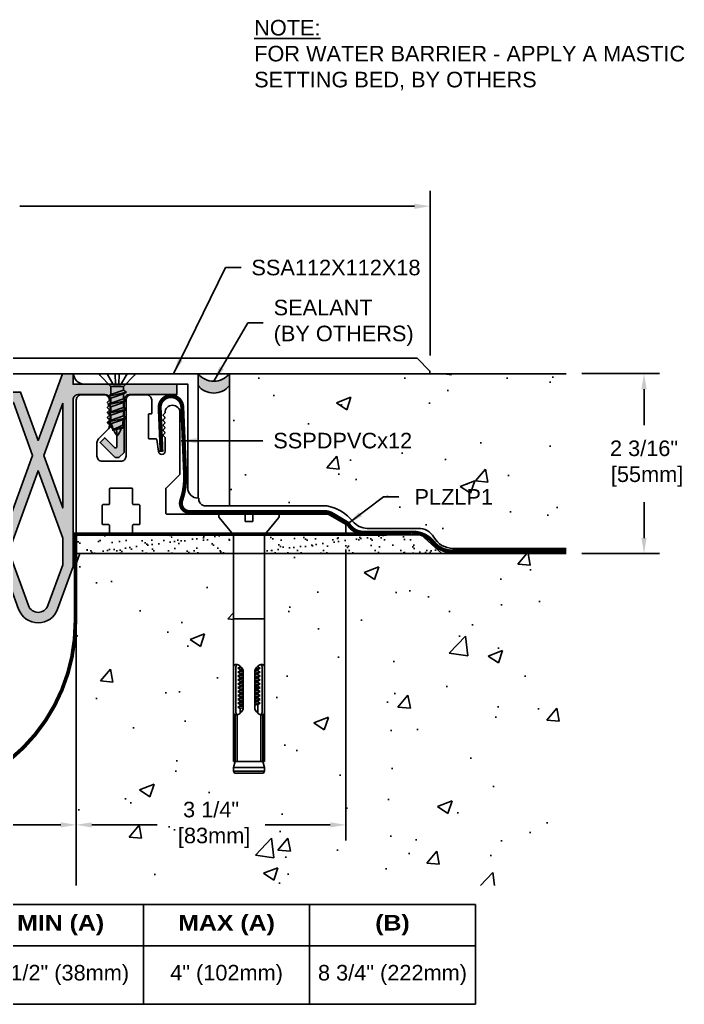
# Model space of a CAD drawing. Header units: inches. Extents: x 0.2 to 36.2, y 0.2 to 12.1.
# Drawn here: x 10.74 to 18.75, y 0.2 to 12.06 of the extents above; entities that cross this region are included whole.
import ezdxf

# ---------------------------------------------------------------- set-up
doc = ezdxf.new("R2010")
doc.units = ezdxf.units.IN
doc.header["$MEASUREMENT"] = 0
for name, color, linetype in [('Anchors', 4, 'Continuous'), ('Conditions', 1, 'Continuous'), ('Dimensions', 3, 'Continuous'), ('Fillers', 2, 'Continuous'), ('Metals', 7, 'Continuous'), ('Seal', 5, 'Continuous'), ('TABLE', 1, 'Continuous'), ('Text', 2, 'Continuous')]:
    doc.layers.add(name, color=color, linetype=linetype)
doc.styles.add('ARIAL', font='arial.ttf')
doc.styles.add('Arial Bold', font='')
doc.styles.get('Arial Bold').set_extended_font_data('Arial Black')
doc.dimstyles.new('Arial', dxfattribs={"dimtxt": 0.1875, "dimasz": 0.1875, "dimexe": 0.1875, "dimexo": 0.1875, "dimgap": 0.1875, "dimtad": 0, "dimtih": 1, "dimtoh": 1, "dimdec": 4, "dimzin": 0, "dimdsep": 46, "dimlunit": 4, "dimtxsty": 'ARIAL', "dimcen": 0.1875, "dimadec": 0, "dimazin": 0, "dimtfac": 1, "dimtdec": 4, "dimtofl": 0, "dimtmove": 0, "dimatfit": 3, "dimfxl": 0, "dimfrac": 2, "dimtolj": 1, "dimtzin": 0, "dimarcsym": 0})
pattern_1 = [(37.5, (-23.1104, 1.58888), (-0.00629934, 0.1926824), [0, -0.152, 0, -0.17, 0, -0.1625]), (7.5, (-23.1104, 1.58888), (0.1769777, 0.2822146), [0, -0.082, 0, -0.137, 0, -0.0525]), (327.5, (-23.2334, 1.58888), (0.3114142, 0.0005659), [0, -0.05, 0, -0.18, 0, -0.235]), (317.5, (-23.2334, 1.58888), (0.3006127, 0.0877676), [0, -0.025, 0, -0.118, 0, -0.135])]

# ---------------------------------------------------------------- blocks, each defined once
blk = doc.blocks.new('PLZLP1')
blk.add_lwpolyline([(1.247, 0.73, 0.198912), (1.25, 0.737), (1.25, 1.473, 1), (1.07, 1.473, -0.198912), (1.067, 1.466), (1.051, 1.45, 0.414214), (1.051, 1.436), (1.067, 1.42, -0.198912), (1.07, 1.413, -0.198912), (1.067, 1.406), (1.051, 1.39, 0.414214), (1.051, 1.376), (1.067, 1.36, -0.198912), (1.07, 1.353, -0.198912), (1.067, 1.346), (1.051, 1.33, 0.414214), (1.051, 1.316), (1.067, 1.3, -0.198912), (1.07, 1.293, -0.198912), (1.067, 1.286), (1.051, 1.27, 0.414214), (1.051, 1.256), (1.067, 1.24, -0.198912), (1.07, 1.233, -0.198912), (1.067, 1.226), (1.051, 1.21, 0.414214), (1.051, 1.196), (1.067, 1.18, -0.198912), (1.07, 1.173), (1.07, 1.01, -0.93609), (0.99, 1.005), (0.971, 1.149, 0.376062), (0.961, 1.158), (0.88, 1.158, -0.414214), (0.87, 1.168), (0.87, 1.448, -0.414214), (0.88, 1.458), (0.9, 1.458, 0.414214), (0.91, 1.468), (0.91, 1.626, 0.414214), (0.847, 1.688), (0.662, 1.688, 0.414214), (0.6, 1.626), (0.6, 0.951, -0.414214), (0.537, 0.888), (0.312, 0.888, -0.414214), (0.25, 0.951), (0.25, 1.112, -0.198912), (0.268, 1.156), (0.382, 1.27, 0.198912), (0.4, 1.314), (0.4, 1.326, 0.198912), (0.397, 1.333), (0.381, 1.348, -0.414214), (0.381, 1.363), (0.397, 1.378, 0.198912), (0.4, 1.386, 0.198912), (0.397, 1.393), (0.381, 1.408, -0.414214), (0.381, 1.423), (0.397, 1.438, 0.198912), (0.4, 1.446, 0.198912), (0.397, 1.453), (0.381, 1.468, -0.414214), (0.381, 1.483), (0.397, 1.498, 0.198912), (0.4, 1.506, 0.198912), (0.397, 1.513), (0.381, 1.528, -0.414214), (0.381, 1.543), (0.397, 1.558, 0.198912), (0.4, 1.566, 0.198912), (0.397, 1.573), (0.381, 1.588, -0.414214), (0.381, 1.603), (0.397, 1.618, 0.198912), (0.4, 1.626, 0.414214), (0.337, 1.688), (0.062, 1.688, 0.414214), (0, 1.626), (0, 0.01, 0.414214), (0.01, 0), (0.39, 0, 0.414214), (0.4, 0.01), (0.4, 0.115, 0.414214), (0.39, 0.125), (0.322, 0.125, -0.414214), (0.312, 0.135), (0.312, 0.355, -0.414214), (0.322, 0.365), (0.39, 0.365, 0.414214), (0.4, 0.375), (0.4, 0.553, -0.414214), (0.41, 0.563), (0.67, 0.563, -0.414214), (0.68, 0.553), (0.68, 0.375, 0.414214), (0.69, 0.365), (0.757, 0.365, -0.414214), (0.767, 0.355), (0.767, 0.135, -0.414214), (0.757, 0.125), (0.69, 0.125, 0.414214), (0.68, 0.115), (0.68, 0.01, 0.414214), (0.69, 0), (3.24, 0, 0.414214), (3.25, 0.01), (3.25, 0.119, 0.267949), (3.245, 0.128), (3.036, 0.249, 0.131652), (3.031, 0.25), (1.09, 0.25, -0.414214), (1.08, 0.26), (1.08, 0.558, -0.198912), (1.083, 0.565)], format="xyb", close=True)
blk = doc.blocks.new('SSSA38278')
for p, q in [((-0.341, 0), (-0.045, 0)), ((-0.045, 0), (-0.045, -0.09)), ((0.045, 0), (0.341, 0)), ((0.045, 0), (0.045, -0.09)), ((-0.191, -0.246), (-0.36, -0.039)), ((-0.045, -0.09), (0.045, -0.09)), ((0.191, -0.246), (0.36, -0.039)), ((-0.187, -0.256), (-0.187, -2.982)), ((0.188, -0.256), (0.188, -2.982)), ((-0.187, -1.262), (0.188, -1.262)), ((-0.157, -1.843), (-0.157, -2.387)), ((-0.135, -1.857), (-0.108, -1.84)), ((-0.135, -1.857), (-0.089, -1.849)), ((-0.135, -1.857), (-0.108, -1.873)), ((-0.135, -1.904), (-0.108, -1.887)), ((-0.135, -1.904), (-0.071, -1.893)), ((-0.108, -1.83), (-0.108, -1.84)), ((-0.108, -1.84), (-0.098, -1.838)), ((-0.078, -1.867), (-0.108, -1.873)), ((-0.108, -1.873), (-0.108, -1.887)), ((-0.108, -1.887), (-0.073, -1.88)), ((-0.07, -1.896), (-0.07, -2.334)), ((0.071, -1.895), (0.108, -1.887)), ((0.071, -1.896), (0.071, -2.334)), ((0.108, -1.873), (0.072, -1.881)), ((0.078, -1.867), (0.135, -1.857)), ((0.093, -1.844), (0.108, -1.84)), ((0.108, -1.83), (0.108, -1.84)), ((0.135, -1.857), (0.108, -1.84)), ((0.135, -1.857), (0.108, -1.873)), ((0.108, -1.873), (0.108, -1.887)), ((0.135, -1.904), (0.108, -1.887)), ((0.158, -1.843), (0.158, -2.387)), ((-0.135, -1.904), (-0.108, -1.92)), ((-0.135, -1.951), (-0.108, -1.934)), ((-0.135, -1.951), (-0.07, -1.94)), ((-0.135, -1.951), (-0.108, -1.967)), ((-0.135, -1.998), (-0.108, -1.981)), ((-0.135, -1.998), (-0.07, -1.986)), ((-0.135, -1.998), (-0.108, -2.014)), ((-0.07, -1.912), (-0.108, -1.92)), ((-0.108, -1.92), (-0.108, -1.934)), ((-0.108, -1.934), (-0.07, -1.926)), ((-0.07, -1.959), (-0.108, -1.967)), ((-0.108, -1.967), (-0.108, -1.981)), ((-0.108, -1.981), (-0.07, -1.973)), ((-0.07, -2.006), (-0.108, -2.014)), ((-0.108, -2.014), (-0.108, -2.028)), ((0.071, -1.915), (0.135, -1.904)), ((0.071, -1.915), (0.135, -1.904)), ((0.108, -1.92), (0.071, -1.928)), ((0.071, -1.942), (0.108, -1.934)), ((0.071, -1.962), (0.135, -1.951)), ((0.108, -1.967), (0.071, -1.975)), ((0.071, -1.989), (0.108, -1.981)), ((0.071, -2.009), (0.135, -1.998)), ((0.108, -2.014), (0.071, -2.022)), ((0.135, -1.904), (0.108, -1.92)), ((0.108, -1.92), (0.108, -1.934)), ((0.135, -1.951), (0.108, -1.934)), ((0.135, -1.951), (0.108, -1.967)), ((0.108, -1.967), (0.108, -1.981)), ((0.135, -1.998), (0.108, -1.981)), ((0.135, -1.998), (0.108, -2.014)), ((0.108, -2.014), (0.108, -2.028)), ((-0.135, -2.044), (-0.108, -2.028)), ((-0.135, -2.044), (-0.07, -2.033)), ((-0.135, -2.044), (-0.108, -2.061)), ((-0.135, -2.091), (-0.108, -2.075)), ((-0.135, -2.091), (-0.07, -2.08)), ((-0.135, -2.091), (-0.108, -2.108)), ((-0.135, -2.138), (-0.108, -2.122)), ((-0.135, -2.138), (-0.07, -2.127)), ((-0.108, -2.028), (-0.07, -2.02)), ((-0.07, -2.053), (-0.108, -2.061)), ((-0.108, -2.061), (-0.108, -2.075)), ((-0.108, -2.075), (-0.07, -2.067)), ((-0.07, -2.1), (-0.108, -2.108)), ((-0.108, -2.108), (-0.108, -2.122)), ((-0.108, -2.122), (-0.07, -2.114)), ((0.071, -2.036), (0.108, -2.028)), ((0.071, -2.056), (0.135, -2.044)), ((0.108, -2.061), (0.071, -2.069)), ((0.071, -2.083), (0.108, -2.075)), ((0.071, -2.103), (0.135, -2.091)), ((0.108, -2.108), (0.071, -2.116)), ((0.071, -2.13), (0.108, -2.122)), ((0.135, -2.044), (0.108, -2.028)), ((0.135, -2.044), (0.108, -2.061)), ((0.108, -2.061), (0.108, -2.075)), ((0.135, -2.091), (0.108, -2.075)), ((0.135, -2.091), (0.108, -2.108)), ((0.108, -2.108), (0.108, -2.122)), ((0.135, -2.138), (0.108, -2.122)), ((-0.135, -2.138), (-0.108, -2.155)), ((-0.135, -2.185), (-0.108, -2.169)), ((-0.135, -2.185), (-0.07, -2.174)), ((-0.135, -2.185), (-0.108, -2.202)), ((-0.135, -2.232), (-0.108, -2.215)), ((-0.135, -2.232), (-0.07, -2.221)), ((-0.135, -2.232), (-0.108, -2.248)), ((-0.07, -2.147), (-0.108, -2.155)), ((-0.108, -2.155), (-0.108, -2.169)), ((-0.108, -2.169), (-0.07, -2.16)), ((-0.07, -2.193), (-0.108, -2.202)), ((-0.108, -2.202), (-0.108, -2.215)), ((-0.108, -2.215), (-0.07, -2.207)), ((-0.07, -2.24), (-0.108, -2.248)), ((-0.108, -2.248), (-0.108, -2.262)), ((-0.108, -2.262), (-0.07, -2.254)), ((0.071, -2.149), (0.135, -2.138)), ((0.108, -2.155), (0.071, -2.163)), ((0.071, -2.177), (0.108, -2.169)), ((0.071, -2.196), (0.135, -2.185)), ((0.108, -2.202), (0.071, -2.21)), ((0.071, -2.224), (0.108, -2.215)), ((0.071, -2.243), (0.135, -2.232)), ((0.108, -2.248), (0.071, -2.257)), ((0.135, -2.138), (0.108, -2.155)), ((0.108, -2.155), (0.108, -2.169)), ((0.135, -2.185), (0.108, -2.169)), ((0.135, -2.185), (0.108, -2.202)), ((0.108, -2.202), (0.108, -2.215)), ((0.135, -2.232), (0.108, -2.215)), ((0.135, -2.232), (0.108, -2.248)), ((0.108, -2.248), (0.108, -2.262)), ((-0.135, -2.279), (-0.108, -2.262)), ((-0.135, -2.279), (-0.07, -2.268)), ((-0.135, -2.279), (-0.108, -2.295)), ((-0.135, -2.326), (-0.108, -2.309)), ((-0.135, -2.326), (-0.07, -2.315)), ((-0.135, -2.326), (-0.108, -2.342)), ((-0.07, -2.287), (-0.108, -2.295)), ((-0.108, -2.295), (-0.108, -2.309)), ((-0.108, -2.309), (-0.07, -2.301)), ((-0.07, -2.334), (-0.108, -2.342)), ((-0.108, -2.342), (-0.108, -2.401)), ((0.071, -2.27), (0.108, -2.262)), ((0.071, -2.29), (0.135, -2.279)), ((0.108, -2.295), (0.071, -2.303)), ((0.135, -2.279), (0.108, -2.262)), ((0.135, -2.279), (0.108, -2.295)), ((0.108, -2.295), (0.108, -2.401)), ((-0.166, -2.42), (-0.166, -2.982)), ((-0.143, -2.42), (-0.143, -2.982)), ((0.143, -2.42), (0.143, -2.982)), ((0.166, -2.42), (0.166, -2.982)), ((-0.187, -3.053), (-0.168, -2.982)), ((-0.187, -2.982), (0.188, -2.982)), ((-0.187, -3.053), (0.188, -3.053)), ((-0.187, -3.053), (-0.187, -3.099)), ((0.168, -2.982), (0.188, -3.053)), ((0.188, -3.053), (0.188, -3.099)), ((-0.187, -3.099), (0.188, -3.099)), ((-0.187, -3.099), (-0.174, -3.123)), ((-0.174, -3.123), (0.174, -3.123)), ((0.188, -3.099), (0.174, -3.123))]:
    blk.add_line(p, q)
for centre, radius, start, end in [((-0.341, -0.024), 0.0239, 90, 219.032), ((0.341, -0.024), 0.0239, 320.968, 90), ((-0.202, -0.256), 0.015, 0, 39.1666), ((0.203, -0.256), 0.015, 140.8334, 180), ((-0.159, -1.839), 0.0276, 135, 168.9394), ((-0.135, -1.843), 0.0524, 168.9394, 180), ((-0.159, -1.839), 0.0276, 101.0606, 135), ((-0.155, -1.863), 0.0524, 76.6123, 101.0606), ((-0.129, -1.839), 0.0276, 135, 168.9394), ((-0.105, -1.843), 0.0524, 168.9394, 180), ((-0.129, -1.839), 0.0276, 110.9085, 135), ((-0.161, -1.888), 0.0783, 59.3028, 76.6123), ((-0.179, -1.919), 0.114, 45, 59.3028), ((-0.179, -1.919), 0.114, 30.6972, 45), ((-0.148, -1.901), 0.0783, 13.3877, 30.6972), ((-0.123, -1.895), 0.0524, 358.2993, 13.3877), ((0.123, -1.895), 0.0524, 166.6123, 181.7007), ((0.148, -1.901), 0.0783, 149.3028, 166.6123), ((0.179, -1.919), 0.114, 135, 149.3028), ((0.179, -1.919), 0.114, 120.6972, 135), ((0.161, -1.888), 0.0783, 103.3877, 120.6972), ((0.129, -1.839), 0.0276, 45, 69.0915), ((0.155, -1.863), 0.0524, 78.9394, 103.3877), ((0.129, -1.839), 0.0276, 11.0606, 45), ((0.105, -1.843), 0.0524, 360, 11.0606), ((0.159, -1.839), 0.0276, 45, 78.9394), ((0.159, -1.839), 0.0276, 11.0606, 45), ((0.135, -1.843), 0.0524, 0, 11.0606), ((-0.179, -2.311), 0.114, 315, 329.3028), ((-0.148, -2.329), 0.0783, 329.3028, 346.6123), ((-0.123, -2.335), 0.0524, 346.6123, 1.7007), ((0.123, -2.335), 0.0524, 178.2993, 193.3877), ((0.148, -2.329), 0.0783, 193.3877, 210.6972), ((0.179, -2.311), 0.114, 210.6972, 225), ((-0.135, -2.387), 0.0524, 180, 191.0606), ((-0.159, -2.392), 0.0276, 191.0606, 225), ((-0.159, -2.392), 0.0276, 225, 258.9394), ((-0.155, -2.367), 0.0524, 258.9394, 283.3877), ((-0.105, -2.387), 0.0524, 180, 191.0606), ((-0.129, -2.392), 0.0276, 191.0606, 225), ((-0.129, -2.392), 0.0276, 225, 249.0915), ((-0.161, -2.342), 0.0783, 283.3877, 300.6972), ((-0.179, -2.311), 0.114, 300.6972, 315), ((0.179, -2.311), 0.114, 225, 239.3028), ((0.161, -2.342), 0.0783, 239.3028, 256.6123), ((0.129, -2.392), 0.0276, 290.9085, 315), ((0.155, -2.367), 0.0524, 256.6123, 281.0606), ((0.129, -2.392), 0.0276, 315, 348.9394), ((0.105, -2.387), 0.0524, 348.9394, 0), ((0.159, -2.392), 0.0276, 281.0606, 315), ((0.159, -2.392), 0.0276, 315, 348.9394), ((0.135, -2.387), 0.0524, 348.9394, 360)]:
    blk.add_arc(centre, radius, start, end)
blk = doc.blocks.new('*D5')
at = {"layer": 'Defpoints', "color": 0}
for p in [(14.672, 5.865), (11.422, 3.807), (11.422, 2.36)]:
    blk.add_point(p, dxfattribs=at)
at = {"layer": 'Dimensions', "color": 0, "lineweight": -2}
for p, q in [((14.672, 5.677), (14.672, 2.173)), ((11.422, 3.62), (11.422, 2.173)), ((11.609, 2.36), (12.395, 2.36)), ((14.484, 2.36), (13.699, 2.36))]:
    blk.add_line(p, q, dxfattribs=at)
at = {"layer": 'Dimensions', "color": 0}
for points in [[(11.609, 2.391), (11.609, 2.329), (11.422, 2.36)], [(14.484, 2.391), (14.484, 2.329), (14.672, 2.36)]]:
    blk.add_solid(points, dxfattribs=at)
at = {"layer": 'Dimensions', "color": 0, "insert": (13.047, 2.36), "char_height": 0.1875, "attachment_point": 5, "style": 'ARIAL'}
blk.add_mtext('\\A1;3 1/4"\\P [83mm]', dxfattribs=at)
blk = doc.blocks.new('*D6')
at = {"layer": 'Defpoints', "color": 0}
for p in [(17.327, 7.798), (18.266, 7.798), (17.328, 5.63)]:
    blk.add_point(p, dxfattribs=at)
at = {"layer": 'Dimensions', "color": 0, "lineweight": -2}
for p, q in [((17.514, 7.798), (18.453, 7.798)), ((18.266, 7.61), (18.266, 7.179)), ((18.266, 5.817), (18.266, 6.248)), ((17.515, 5.63), (18.453, 5.63))]:
    blk.add_line(p, q, dxfattribs=at)
at = {"layer": 'Dimensions', "color": 0}
for points in [[(18.234, 7.61), (18.297, 7.61), (18.266, 7.798)], [(18.234, 5.817), (18.297, 5.817), (18.266, 5.63)]]:
    blk.add_solid(points, dxfattribs=at)
at = {"layer": 'Dimensions', "color": 0, "insert": (18.266, 6.714), "char_height": 0.1875, "attachment_point": 5, "style": 'ARIAL'}
blk.add_mtext('\\A1;2 3/16"\\P [55mm]', dxfattribs=at)
blk = doc.blocks.new('*D9')
at = {"layer": 'Defpoints', "color": 0}
for p in [(7.14, 5.63), (11.422, 5.63), (7.14, 2.36)]:
    blk.add_point(p, dxfattribs=at)
at = {"layer": 'Dimensions', "color": 0, "lineweight": -2}
for p, q in [((7.14, 5.442), (7.14, 2.173)), ((11.422, 5.442), (11.422, 2.173)), ((7.328, 2.36), (8.616, 2.36)), ((11.234, 2.36), (9.945, 2.36))]:
    blk.add_line(p, q, dxfattribs=at)
at = {"layer": 'Dimensions', "color": 0}
for points in [[(7.328, 2.391), (7.328, 2.329), (7.14, 2.36)], [(11.234, 2.391), (11.234, 2.329), (11.422, 2.36)]]:
    blk.add_solid(points, dxfattribs=at)
at = {"layer": 'Dimensions', "color": 0, "insert": (9.281, 2.36), "char_height": 0.1875, "attachment_point": 5, "style": 'ARIAL'}
blk.add_mtext('\\A1;DIM. "A"', dxfattribs=at)
blk = doc.blocks.new('SSA112X112X18')
blk.add_lwpolyline([(0, 0), (-1.5, 0), (-1.5, -1.5, 0.414214), (-1.375, -1.375), (-1.375, -0.125), (-0.125, -0.125, 0.414214)], format="xyb", close=True)
blk = doc.blocks.new('FSM1434S')
for p, q in [((0.202, 0), (-0.202, 0)), ((-0.122, 0), (-0.046, -0.132)), ((-0.024, 0), (-0.019, -0.132)), ((0.024, 0), (0.019, -0.132)), ((0.122, 0), (0.046, -0.132)), ((-0.209, -0.016), (-0.075, -0.154)), ((0.209, -0.016), (0.075, -0.154)), ((-0.112, -0.221), (-0.075, -0.2)), ((0.113, -0.273), (-0.112, -0.221)), ((-0.112, -0.221), (-0.075, -0.243)), ((-0.075, -0.154), (0.075, -0.154)), ((-0.075, -0.154), (-0.075, -0.2)), ((0.075, -0.251), (-0.075, -0.2)), ((-0.046, -0.132), (0.046, -0.132)), ((0.075, -0.154), (0.075, -0.251)), ((-0.112, -0.325), (-0.075, -0.303)), ((0.113, -0.376), (-0.112, -0.325)), ((-0.112, -0.325), (-0.075, -0.346)), ((-0.075, -0.243), (-0.075, -0.246)), ((-0.075, -0.243), (-0.075, -0.303)), ((-0.075, -0.243), (0.075, -0.295)), ((0.075, -0.354), (-0.075, -0.303)), ((-0.075, -0.346), (0.075, -0.398)), ((-0.075, -0.346), (-0.075, -0.406)), ((0.113, -0.273), (0.075, -0.251)), ((0.113, -0.273), (0.075, -0.295)), ((0.075, -0.295), (0.075, -0.298)), ((0.075, -0.295), (0.075, -0.354)), ((0.113, -0.376), (0.075, -0.354)), ((-0.112, -0.428), (-0.075, -0.406)), ((0.113, -0.479), (-0.112, -0.428)), ((-0.112, -0.428), (-0.075, -0.449)), ((0.075, -0.458), (-0.075, -0.406)), ((-0.075, -0.509), (-0.075, -0.449)), ((-0.075, -0.449), (0.075, -0.501)), ((0.113, -0.376), (0.075, -0.398)), ((0.075, -0.398), (0.075, -0.458)), ((0.113, -0.479), (0.075, -0.458)), ((-0.112, -0.531), (-0.075, -0.509)), ((0.105, -0.581), (-0.112, -0.531)), ((-0.112, -0.531), (-0.075, -0.553)), ((0.073, -0.56), (-0.075, -0.509)), ((-0.075, -0.553), (0.067, -0.602)), ((0.105, -0.581), (0.067, -0.602)), ((0.105, -0.581), (0.073, -0.56)), ((0.113, -0.479), (0.075, -0.501)), ((0.075, -0.524), (0.075, -0.501)), ((-0.089, -0.64), (-0.063, -0.619)), ((0.058, -0.681), (-0.089, -0.64)), ((-0.089, -0.64), (-0.051, -0.661)), ((0.058, -0.681), (-0.063, -0.619)), ((-0.051, -0.661), (0.058, -0.681))]:
    blk.add_line(p, q)
for centre, radius, start, end in [((-0.202, -0.01), 0.0096, 90, 224.3206), ((0.202, -0.01), 0.0096, 315.6794, 90), ((0.298, -0.526), 0.373, 184.1974, 194.4309), ((-0.298, -0.526), 0.373, 354.6624, 0.1882), ((0.298, -0.526), 0.373, 201.2487, 216.9667), ((-0.298, -0.526), 0.373, 323.0333, 335.8104), ((-0.298, -0.526), 0.373, 336.5004, 348.2654)]:
    blk.add_arc(centre, radius, start, end)
blk = doc.blocks.new('Sealant')
blk.add_hatch(color=253).paths.add_polyline_path([(0, -0.143), (0, 0, -0.481905), (-0.378, 0), (-0.378, -0.143, 0.481905)])
for centre in [(-0.189, 0.151), (-0.189, 0.008)]:
    blk.add_arc(centre, 0.242, 218.5407, 321.4593)
blk = doc.blocks.new('*T16')
at = {"layer": 'TABLE', "color": 0, "linetype": 'ByBlock', "lineweight": -2}
for p, q in [((0, 0), (12.75, 0)), ((0, 0), (0, -1.205)), ((2.75, 0), (2.75, -1.205)), ((4.75, 0), (4.75, -1.205)), ((6.75, 0), (6.75, -1.205)), ((8.75, 0), (8.75, -1.205)), ((10.75, 0), (10.75, -1.205)), ((12.75, 0), (12.75, -1.205)), ((0, -0.5), (12.75, -0.5)), ((0, -1.205), (12.75, -1.205))]:
    blk.add_line(p, q, dxfattribs=at)
at = {"layer": 'TABLE', "color": 2, "char_height": 0.1875, "attachment_point": 5}
for s, insert, width, style in [('{\\fArial Black|b0|i0|c0|p34;NOMINAL (A)}', (5.75, -0.25), 1.88, 'Arial Bold'), ('{\\fArial Black|b0|i0|c0|p34;MIN (A)}', (7.75, -0.25), 1.88, 'Arial Bold'), ('{\\fArial Black|b0|i0|c0|p34;MAX (A)}', (9.75, -0.25), 1.88, 'Arial Bold'), ('(B)', (11.75, -0.25), 1.88, 'Arial Bold'), ('{\\fArial Black|b0|i0|c0|p34;MODEL}', (1.375, -0.25), 2.63, 'Arial Bold'), ('{\\fArial Black|b0|i0|c0|p34;MOVEMENT}', (3.75, -0.25), 1.88, 'Arial Bold'), ('SSPD-400 x LPP', (1.375, -0.852), 2.63, 'ARIAL'), ('2 1/2" (64mm)', (3.75, -0.852), 1.88, 'ARIAL'), ('2 1/2" (64mm)', (5.75, -0.852), 1.88, 'ARIAL'), ('1 1/2" (38mm)', (7.75, -0.852), 1.88, 'ARIAL'), ('4" (102mm)', (9.75, -0.852), 1.88, 'ARIAL'), ('8 3/4" (222mm)', (11.75, -0.852), 1.88, 'ARIAL')]:
    blk.add_mtext(s, dxfattribs=dict(at, insert=insert, width=width, style=style))
blk = doc.blocks.new('SSPD400')
h = blk.add_hatch(color=256)
h.paths.add_polyline_path([(1.893, 0.03), (1.475, 0.03), (1.263, -0.552), (1.051, 0.03), (0.633, 0.03), (0.421, -0.552), (0.129, 0.25), (0, 0.25), (0, 0.125), (-1.25, 0.125), (-1.25, 0), (-0.679, 0, -0.414214), (-0.616, -0.063), (-0.616, -0.697), (-0.553, -0.76), (-0.508, -0.76), (-0.326, -0.578), (-0.382, -0.521), (-0.5, -0.639, -0.668179), (-0.526, -0.629), (-0.526, -0.45, -0.414214), (-0.486, -0.41, 0.414214), (-0.446, -0.37), (-0.446, -0.063, -0.414214), (-0.383, 0), (-0.063, 0, -0.414214), (0, -0.063), (0, -2.074), (0.186, -2.586, 0.315299), (0.421, -2.75, 0.315299), (0.656, -2.586), (0.842, -2.074), (1.028, -2.586, 0.315299), (1.263, -2.75, 0.315299), (1.498, -2.586), (1.684, -2.074), (1.87, -2.586, 0.315299), (2.105, -2.75, 0.315299), (2.34, -2.586), (2.526, -2.074), (2.712, -2.586, 0.315299), (2.947, -2.75, 0.315299), (3.182, -2.586), (3.368, -2.074), (3.554, -2.586, 0.315299), (3.789, -2.75, 0.315299), (4.024, -2.586), (4.21, -2.074), (4.21, -0.063, -0.414214), (4.273, 0), (4.593, 0, -0.414214), (4.656, -0.063), (4.656, -0.37, 0.414214), (4.696, -0.41, -0.414214), (4.736, -0.45), (4.736, -0.629, -0.668179), (4.71, -0.639), (4.592, -0.521), (4.536, -0.578), (4.718, -0.76), (4.763, -0.76), (4.826, -0.697), (4.826, -0.063, -0.414214), (4.889, 0), (5.46, 0), (5.46, 0.125), (4.21, 0.125), (4.21, 0.25), (4.081, 0.25), (3.789, -0.552), (3.577, 0.03), (3.159, 0.03), (2.947, -0.552), (2.735, 0.03), (2.317, 0.03), (2.105, -0.552)])
h.paths.add_polyline_path([(1.806, -0.095), (2.038, -0.735), (1.684, -1.709), (1.33, -0.735), (1.562, -0.095)], flags=16)
h.paths.add_polyline_path([(1.196, -0.735), (0.842, -1.709), (0.488, -0.735), (0.72, -0.095), (0.964, -0.095)], flags=16)
h.paths.add_polyline_path([(2.404, -0.095), (2.648, -0.095), (2.88, -0.735), (2.526, -1.709), (2.172, -0.735)], flags=16)
h.paths.add_polyline_path([(1.263, -0.918), (1.617, -1.892), (1.38, -2.543, -0.315299), (1.263, -2.625, -0.315299), (1.146, -2.543), (0.909, -1.892)], flags=16)
h.paths.add_polyline_path([(2.105, -0.918), (2.459, -1.892), (2.222, -2.543, -0.315299), (2.105, -2.625, -0.315299), (1.988, -2.543), (1.751, -1.892)], flags=16)
h.paths.add_polyline_path([(0.354, -0.735), (0.125, -1.365), (0.125, -0.104)], flags=16)
h.paths.add_polyline_path([(0.421, -0.918), (0.775, -1.892), (0.538, -2.543, -0.315299), (0.421, -2.625, -0.315299), (0.304, -2.543), (0.125, -2.052), (0.125, -1.731)], flags=16)
h.paths.add_polyline_path([(3.246, -0.095), (3.49, -0.095), (3.722, -0.735), (3.368, -1.709), (3.014, -0.735)], flags=16)
h.paths.add_polyline_path([(2.947, -0.918), (3.301, -1.892), (3.064, -2.543, -0.315299), (2.947, -2.625, -0.315299), (2.83, -2.543), (2.593, -1.892)], flags=16)
h.paths.add_polyline_path([(3.789, -0.918), (4.085, -1.731), (4.085, -2.052), (3.906, -2.543, -0.315299), (3.789, -2.625, -0.315299), (3.672, -2.543), (3.435, -1.892)], flags=16)
h.paths.add_polyline_path([(3.856, -0.735), (4.085, -0.104), (4.085, -1.365)], flags=16)
for points in [[(4.21, -0.063, -0.414214), (4.273, 0), (4.593, 0, -0.414214), (4.656, -0.063), (4.656, -0.37, 0.414214), (4.696, -0.41, -0.414214), (4.736, -0.45), (4.736, -0.629, -0.668179), (4.71, -0.639), (4.592, -0.521), (4.536, -0.578), (4.718, -0.76), (4.763, -0.76), (4.826, -0.697), (4.826, -0.063, -0.414214), (4.889, 0), (5.46, 0), (5.46, 0.125), (4.21, 0.125), (4.21, 0.25), (4.081, 0.25), (3.789, -0.552), (3.577, 0.03), (3.159, 0.03), (2.947, -0.552), (2.735, 0.03), (2.317, 0.03), (2.105, -0.552), (1.893, 0.03), (1.475, 0.03), (1.263, -0.552), (1.051, 0.03), (0.633, 0.03), (0.421, -0.552), (0.129, 0.25), (0, 0.25), (0, 0.125), (-1.25, 0.125), (-1.25, 0), (-0.679, 0, -0.414214), (-0.616, -0.063), (-0.616, -0.697), (-0.553, -0.76), (-0.508, -0.76), (-0.326, -0.578), (-0.382, -0.521), (-0.5, -0.639, -0.668179), (-0.526, -0.629), (-0.526, -0.45, -0.414214), (-0.486, -0.41, 0.414214), (-0.446, -0.37), (-0.446, -0.063, -0.414214), (-0.383, 0), (-0.063, 0, -0.414214), (0, -0.063), (0, -2.074), (0.186, -2.586, 0.315299), (0.421, -2.75, 0.315299), (0.656, -2.586), (0.842, -2.074), (1.028, -2.586, 0.315299), (1.263, -2.75, 0.315299), (1.498, -2.586), (1.684, -2.074), (1.87, -2.586, 0.315299), (2.105, -2.75, 0.315299), (2.34, -2.586), (2.526, -2.074), (2.712, -2.586, 0.315299), (2.947, -2.75, 0.315299), (3.182, -2.586), (3.368, -2.074), (3.554, -2.586, 0.315299), (3.789, -2.75, 0.315299), (4.024, -2.586), (4.21, -2.074)], [(0.421, -0.918), (0.125, -1.731), (0.125, -2.052), (0.304, -2.543, 0.315299), (0.421, -2.625, 0.315299), (0.538, -2.543), (0.775, -1.892)], [(1.263, -0.918), (0.909, -1.892), (1.146, -2.543, 0.315299), (1.263, -2.625, 0.315299), (1.38, -2.543), (1.617, -1.892)], [(2.105, -0.918), (1.751, -1.892), (1.988, -2.543, 0.315299), (2.105, -2.625, 0.315299), (2.222, -2.543), (2.459, -1.892)], [(2.947, -0.918), (2.593, -1.892), (2.83, -2.543, 0.315299), (2.947, -2.625, 0.315299), (3.064, -2.543), (3.301, -1.892)], [(4.085, -1.731), (3.789, -0.918), (3.435, -1.892), (3.672, -2.543, 0.315299), (3.789, -2.625, 0.315299), (3.906, -2.543), (4.085, -2.052)]]:
    blk.add_lwpolyline(points, format="xyb", close=True)
for points in [[(0.125, -0.104), (0.125, -1.365), (0.354, -0.735)], [(1.196, -0.735), (0.964, -0.095), (0.72, -0.095), (0.488, -0.735), (0.842, -1.709)], [(1.806, -0.095), (1.562, -0.095), (1.33, -0.735), (1.684, -1.709), (2.038, -0.735)], [(2.648, -0.095), (2.404, -0.095), (2.172, -0.735), (2.526, -1.709), (2.88, -0.735)], [(3.49, -0.095), (3.246, -0.095), (3.014, -0.735), (3.368, -1.709), (3.722, -0.735)], [(4.085, -0.104), (3.856, -0.735), (4.085, -1.365)]]:
    blk.add_lwpolyline(points, close=True)
blk = doc.blocks.new('*D23')
at = {"layer": 'Defpoints', "color": 0}
for p in [(15.686, 9.816), (4.438, 7.829), (15.686, 7.829)]:
    blk.add_point(p, dxfattribs=at)
at = {"layer": 'Dimensions', "color": 0, "lineweight": -2}
for p, q in [((4.438, 8.016), (4.438, 10.003)), ((15.686, 8.016), (15.686, 10.003)), ((4.626, 9.816), (9.399, 9.816)), ((15.498, 9.816), (10.742, 9.816))]:
    blk.add_line(p, q, dxfattribs=at)
at = {"layer": 'Dimensions', "color": 0}
for points in [[(4.626, 9.847), (4.626, 9.784), (4.438, 9.816)], [(15.498, 9.847), (15.498, 9.784), (15.686, 9.816)]]:
    blk.add_solid(points, dxfattribs=at)
at = {"layer": 'Dimensions', "color": 0, "insert": (10.07, 9.816), "char_height": 0.1875, "attachment_point": 5, "style": 'ARIAL'}
blk.add_mtext('\\A1;DIM. "{\\fArial|b1|i0|c0|p34;B}"', dxfattribs=at)

msp = doc.modelspace()

# ---------------------------------------------------------------- hatches: boundary and pattern name
at = {"layer": 'Conditions'}
h = msp.add_hatch(dxfattribs=at)
h.set_pattern_fill('AR-CONC', color=256, scale=0.25, style=0)
h.set_pattern_definition([(50, (-56.9986, 1.8096), (1.79315, -0.15688), [0.1875, -2.0625]), (355, (-56.9986, 1.8096), (-0.34688, 1.88048), [0.15, -1.65]), (100.4514, (-56.8492, 1.7965), (1.446273, 1.7236), [0.15935, -1.752855]), (46.1842, (-56.9986, 2.3096), (2.6681, -0.4138), [0.28125, -3.09375]), (96.6356, (-56.7763, 2.2751), (2.33666, 2.435295), [0.23903, -2.62928]), (351.184, (-56.9986, 2.3096), (2.33665, 2.4353), [0.225, -2.475]), (21, (-56.7486, 2.1846), (1.492268, -1.006547), [0.1875, -2.0625]), (326, (-56.7486, 2.1846), (0.60829, 1.812875), [0.15, -1.65]), (71.4514, (-56.6243, 2.1007), (2.100557, 0.806326), [0.15935, -1.752855]), (37.5, (-56.9986, 1.8096), (0.0303996, 0.8322346), [0, -1.63, 0, -1.675, 0, -1.65625]), (7.5, (-56.9986, 1.8096), (0.657674, 0.986029), [0, -0.955, 0, -1.5925, 0, -0.63125]), (327.5, (-57.5561, 1.8096), (1.334556, -0.056387), [0, -0.625, 0, -1.95, 0, -2.5875]), (317.5, (-57.8061, 1.8096), (1.457965, 0.250262), [0, -0.8125, 0, -1.295, 0, -1.8375])])
h.paths.add_polyline_path([(17.32672, 7.79766), (13.26868, 7.79766), (13.26868, 6.20455), (14.44021, 6.20402, -0.18325064), (14.75525, 6.01776, 0.22793311), (14.93022, 5.93362), (15.54374, 5.93362, -0.28037285), (15.73201, 5.82734, 0.2715506), (15.96236, 5.69228), (17.32672, 5.69228)])
h = msp.add_hatch(dxfattribs=at)
h.set_pattern_fill('AR-SAND', color=256, scale=0.1, style=0)
h.set_pattern_definition(pattern_1)
h.paths.add_polyline_path([(13.31663, 5.62953), (13.31663, 5.84889, 0.09676873), (13.31553, 5.85453), (11.42154, 5.85453), (11.42154, 5.62953)])
h = msp.add_hatch(dxfattribs=at)
h.set_pattern_fill('AR-SAND', color=256, scale=0.1, style=0)
h.set_pattern_definition(pattern_1)
h.paths.add_polyline_path([(15.82779, 5.62953), (15.57779, 5.85453), (13.69273, 5.85453, 0.09676873), (13.69163, 5.84889), (13.69163, 5.62953)])
h = msp.add_hatch(dxfattribs=at)
h.set_pattern_fill('AR-CONC', color=256, scale=0.25, style=0)
h.set_pattern_definition([(50, (-23.1104, 1.5889), (1.79315, -0.15688), [0.1875, -2.0625]), (355, (-23.1104, 1.5889), (-0.34688, 1.88048), [0.15, -1.65]), (100.4514, (-22.961, 1.5758), (1.44627, 1.7236), [0.15935, -1.752855]), (46.184, (-23.1104, 2.0889), (2.6681, -0.4138), [0.28125, -3.09375]), (96.6356, (-22.888, 2.0544), (2.33666, 2.4353), [0.23903, -2.62928]), (351.184, (-23.1104, 2.089), (2.33665, 2.4353), [0.225, -2.475]), (21, (-22.8604, 1.9639), (1.49227, -1.006547), [0.1875, -2.0625]), (326, (-22.8604, 1.9639), (0.60829, 1.812875), [0.15, -1.65]), (71.4514, (-22.736, 1.88), (2.10056, 0.806326), [0.15935, -1.752855]), (37.5, (-23.1104, 1.5889), (0.0304, 0.832235), [0, -1.63, 0, -1.675, 0, -1.65625]), (7.5, (-23.1104, 1.5889), (0.657674, 0.98603), [0, -0.955, 0, -1.5925, 0, -0.63125]), (327.5, (-23.6679, 1.5889), (1.334556, -0.056387), [0, -0.625, 0, -1.95, 0, -2.5875]), (317.5, (-23.9179, 1.5889), (1.457965, 0.250262), [0, -0.8125, 0, -1.295, 0, -1.8375])])
h.paths.add_polyline_path([(13.69163, 5.62953), (13.69163, 3.12252), (13.67232, 3.12252), (13.69163, 3.05164), (13.69163, 3.00514), (13.6782, 2.98189), (13.33005, 2.98189), (13.31663, 3.00514), (13.31663, 3.05164), (13.33594, 3.12252), (13.31663, 3.12252), (13.31663, 5.62953), (11.42154, 5.62953), (11.42154, 1.62953), (17.32779, 1.62953), (17.32779, 5.62953)])
h.paths.add_polyline_path([(12.6529, 2.6147), (13.44018, 2.6147), (13.44018, 2.10571), (12.6529, 2.10571)], flags=24)

# ---------------------------------------------------------------- linework, layer by layer
msp.add_lwpolyline([(4.43818, 7.79766), (15.68568, 7.79766), (15.68568, 7.82891), (15.52943, 7.98516), (4.59443, 7.98516), (4.43818, 7.82891)], close=True)
for q in [(17.32672, 7.79766), (13.26868, 6.20455)]:
    msp.add_line((13.26868, 7.79766), q, dxfattribs=at)
msp.add_lwpolyline([(17.32672, 5.69228), (15.96236, 5.69228, -0.2715506), (15.73201, 5.82734, 0.28037285), (15.54374, 5.93362), (14.93022, 5.93362, -0.22793311), (14.75525, 6.01776, 0.18325064), (14.44021, 6.20402), (12.96363, 6.20469, -0.37837537), (12.89865, 6.29766, -1.39892814)], format="xyb", dxfattribs=at)
msp.add_lwpolyline([(11.42154, 5.62953), (15.82779, 5.62953), (15.57779, 5.85453), (11.42154, 5.85453)], close=True, dxfattribs=at)
msp.add_lwpolyline([(11.42154, 1.62953), (11.42154, 5.62953), (17.32779, 5.62953)], dxfattribs=at)
at = {"layer": 'Fillers'}
for points, const_width in [([(17.32779, 5.65453), (15.95199, 5.65453, -0.22721568), (15.72717, 5.76226, 0.24352538), (15.45864, 5.88087), (14.88283, 5.88084, -0.27457893), (14.69771, 5.99077), (14.51076, 6.10254, 0.16068664), (14.38796, 6.13002), (12.78826, 6.13002, -0.51560743), (12.68823, 6.27053, 0.09501007), (12.73369, 6.58416), (12.69954, 7.39615, 0.97494435), (12.42673, 7.39161), (12.44946, 6.85526)], 0.05), ([(3.38029, 5.86453), (7.13029, 5.86453), (7.13029, 4.80582, 1), (11.41154, 4.80582), (11.41154, 5.86453), (15.16154, 5.86453)], 0.045)]:
    msp.add_lwpolyline(points, format="xyb", dxfattribs=dict(at, const_width=const_width))

# ---------------------------------------------------------------- block references
msp.add_blockref('*T16', (3.4834, 1.40212))
at = {"layer": 'Anchors', "xscale": -1}
msp.add_blockref('FSM1434S', (11.91452, 7.79766), dxfattribs=at)
at = {"layer": 'Anchors'}
msp.add_blockref('SSSA38278', (13.50413, 6.10453), dxfattribs=at)
at = {"layer": 'Conditions'}
msp.add_blockref('Sealant', (13.26868, 7.79766), dxfattribs=at)
at = {"layer": 'Metals', "xscale": -1}
msp.add_blockref('SSA112X112X18', (11.39029, 7.79766), dxfattribs=at)
at = {"layer": 'Metals'}
msp.add_blockref('PLZLP1', (11.42154, 5.85453), dxfattribs=at)
at = {"layer": 'Seal'}
msp.add_blockref('SSPD400', (7.17346, 7.54582), dxfattribs=at)

# ---------------------------------------------------------------- texts
at = {"layer": 'Text', "char_height": 0.1875, "style": 'ARIAL'}
for s, insert, width, attachment_point in [('{\\LNOTE:}\\PFOR WATER BARRIER - APPLY A MASTIC SETTING BED, BY OTHERS', (13.5661, 12.06117), 5.9299694, 1), ('SSA112X112X18', (13.5329, 9.07563), 3.2637827, 4), ('SEALANT\\P(BY OTHERS)', (13.80107, 8.41054), 3.2637827, 4), ('SSPDPVCx12', (13.79671, 6.99016), 2.6162653, 4), ('\\A1;PLZLP1', (15.49889, 6.31314), 1.5723882, 4)]:
    msp.add_mtext(s, dxfattribs=dict(at, insert=insert, width=width, attachment_point=attachment_point))

# ---------------------------------------------------------------- dimensions: what is measured, and where the dimension line sits
at = {"layer": 'Dimensions'}
dim = msp.add_linear_dim(base=(15.68568, 9.81559), p1=(4.43818, 7.82891), p2=(15.68568, 7.82891), text='DIM. "{\\fArial|b1|i0|c0|p34;B}"', dimstyle='Arial', override={"dimpost": '\\X'}, dxfattribs=at)
dim.commit()
dim.dimension.update_dxf_attribs({"geometry": '*D23', "text_midpoint": (10.07029, 9.81559), "dimtype": 160})
dim = msp.add_linear_dim(base=(18.26562, 7.79766), p1=(17.32779, 5.62953), p2=(17.32672, 7.79766), angle=90, dimstyle='Arial', override={"dimpost": '\\X'}, dxfattribs=at)
dim.commit()
dim.dimension.update_dxf_attribs({"geometry": '*D6', "text_midpoint": (18.26562, 6.7136), "dimtype": 160})
dim = msp.add_linear_dim(base=(11.42154, 2.3602), p1=(14.67154, 5.86453), p2=(11.42154, 3.80737), dimstyle='Arial', override={"dimpost": '\\X'}, dxfattribs=at)
dim.commit()
dim.dimension.update_dxf_attribs({"geometry": '*D5', "text_midpoint": (13.04654, 2.3602), "dimtype": 160})
dim = msp.add_linear_dim(base=(7.14029, 2.3602), p1=(11.42154, 5.62953), p2=(7.14029, 5.62953), text='DIM. "A"', dimstyle='Arial', override={"dimpost": '\\X'}, dxfattribs=at)
dim.commit()
dim.dimension.update_dxf_attribs({"geometry": '*D9', "text_midpoint": (9.28091, 2.3602)})

# ---------------------------------------------------------------- leaders
at = {"layer": 'Text', "annotation_type": 0, "has_hookline": 1, "hookline_direction": 0}
for points, override, text_width in [([(12.59539, 7.79766), (13.2204, 9.07563), (13.4079, 9.07563)], {"dimgap": 0.125, "dimtad": 0}, 2.01569), ([(13.07949, 7.70648), (13.48857, 8.41054), (13.67607, 8.41054)], {"dimgap": 0.125, "dimtad": 0}, 1.66282), ([(12.68464, 6.99016), (13.67171, 6.99016)], {"dimgap": 0.125, "dimtad": 0}, 1.64862), ([(14.69771, 5.99077), (15.12389, 6.31314), (15.31139, 6.31314)], {"dimgap": 0.1875, "dimtad": 0}, 0.87815)]:
    msp.add_leader(points, dimstyle='Arial', override=override, dxfattribs=dict(at, text_width=text_width))

doc.saveas('drawing.dxf')
